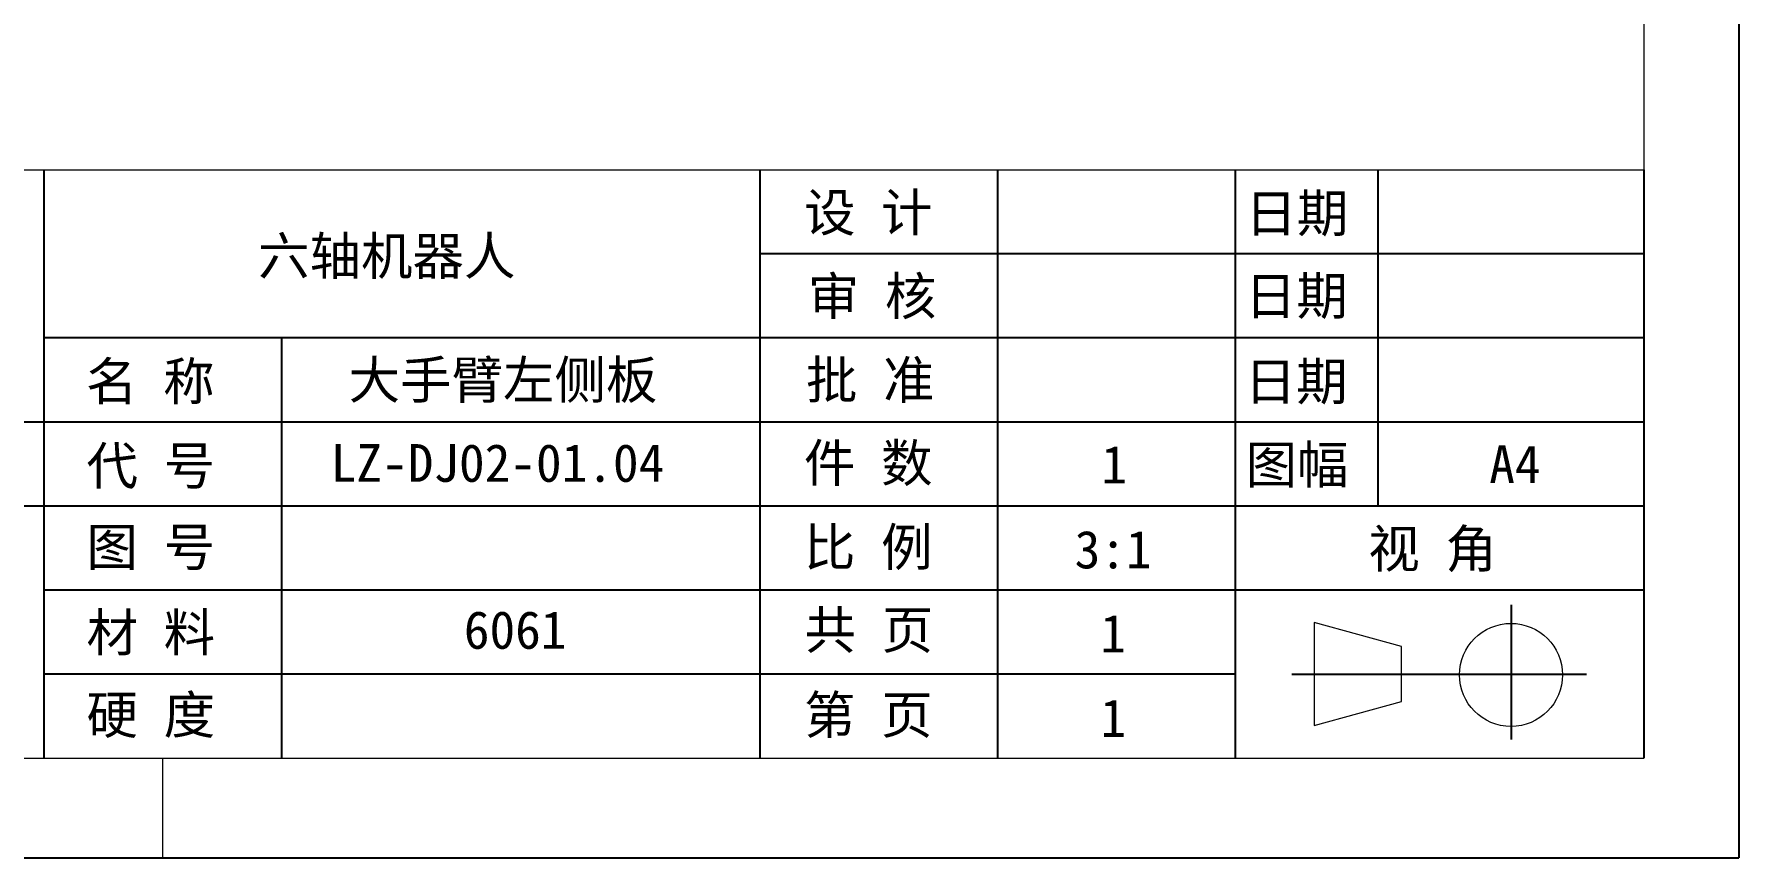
# Model space of a CAD drawing. Header units: millimetres. Extents: x 13 to 7248, y -1201 to 1478.
# Drawn here: x 6897.5 to 7220.3, y 14.9 to 170.8 of the extents above; entities that cross this region are included whole.
import ezdxf

# ---------------------------------------------------------------- set-up
doc = ezdxf.new("R2010")
doc.units = ezdxf.units.MM
doc.header["$LTSCALE"] = 5
doc.linetypes.add('SLD-实线', pattern=[0])
doc.layers.add('图框', color=7, linetype='SLD-实线')
doc.layers.add('文字层', color=7, linetype='SLD-实线')
doc.layers.add('粗实线', color=7, linetype='SLD-实线', lineweight=15)
doc.styles.add('SLDTEXTSTYLE1', font='', dxfattribs={"bigfont": 'bigfont'})
doc.styles.add('SLDTEXTSTYLE2', font='')
doc.styles.get('SLDTEXTSTYLE1').set_extended_font_data('宋体')
doc.styles.get('SLDTEXTSTYLE2').set_extended_font_data('宋体')

msp = doc.modelspace()

# ---------------------------------------------------------------- linework, layer by layer
at = {"layer": '图框'}
for p in [(7220.3089, 897.7946), (6604.4089, 14.8946)]:
    msp.add_line(p, (7220.3089, 14.8946), dxfattribs=at)
at = {"layer": '文字层'}
for p, q in [((6899.3089, 145.0946), (6899.3089, 33.7946)), ((7034.9089, 145.0946), (7034.9089, 33.7946)), ((7079.9089, 145.0946), (7079.9089, 33.7946)), ((7124.9089, 145.0946), (7124.9089, 33.7946)), ((7151.9089, 145.0946), (7151.9089, 81.4946)), ((7202.3089, 145.0946), (7202.3089, 33.7946)), ((7202.3089, 129.1946), (7034.9089, 129.1946)), ((7202.3089, 113.2946), (6899.3089, 113.2946)), ((6944.3089, 113.2946), (6944.3089, 33.7946)), ((6641.3089, 97.3946), (7202.3089, 97.3946)), ((6641.3089, 81.4946), (7202.3089, 81.4946)), ((6899.3089, 65.5946), (7202.3089, 65.5946)), ((7177.1506, 62.7639), (7177.1506, 37.3084)), ((7124.9089, 49.6946), (6899.3089, 49.6946)), ((7135.6702, 49.6946), (7160.419, 49.6946)), ((7160.419, 49.6946), (7191.417, 49.6946))]:
    msp.add_line(p, q, dxfattribs=at)
at = {"layer": '粗实线'}
for p, q in [((7202.3089, 879.7946), (7202.3089, 33.7946)), ((6641.3089, 145.0946), (7202.3089, 145.0946)), ((7139.8531, 59.4446), (7139.8531, 39.9446)), ((7156.4104, 54.9131), (7139.8531, 59.4446)), ((7156.4104, 44.476), (7156.4104, 54.9131)), ((7139.8531, 39.9446), (7156.4104, 44.476)), ((6641.3089, 33.7946), (7202.3089, 33.7946)), ((6641.3089, 33.7946), (7202.3089, 33.7946)), ((6921.8089, 33.7946), (6921.8089, 14.8946))]:
    msp.add_line(p, q, dxfattribs=at)
msp.add_circle((7177.1506, 49.5304), 9.75, dxfattribs=at)

# ---------------------------------------------------------------- texts
at = {"layer": '文字层', "attachment_point": 2}
for s, insert, char_height, style in [('设 计', (7055.4412, 140.6137), 7.14375, 'SLDTEXTSTYLE2'), ('日期', (7136.5957, 140.4727), 7.14375, 'SLDTEXTSTYLE2'), ('六轴机器人', (6964.2516, 132.3899), 7.14375, 'SLDTEXTSTYLE2'), ('审 核', (7056.1521, 124.7679), 7.14375, 'SLDTEXTSTYLE2'), ('日期', (7136.5135, 124.8243), 7.14375, 'SLDTEXTSTYLE2'), ('大手臂左侧板', (6986.2617, 108.9371), 7.14375, 'SLDTEXTSTYLE2'), ('批 准', (7055.8085, 108.9371), 7.14375, 'SLDTEXTSTYLE2'), ('名 称', (6919.4764, 108.6637), 7.14375, 'SLDTEXTSTYLE2'), ('日期', (7136.4643, 108.6476), 7.14375, 'SLDTEXTSTYLE2'), ('代 号', (6919.5663, 92.6905), 7.14375, 'SLDTEXTSTYLE2'), ('件 数', (7055.4412, 93.212), 7.14375, 'SLDTEXTSTYLE2'), ('图幅', (7136.6404, 92.8929), 7.14375, 'SLDTEXTSTYLE2'), ('LZ-DJ02-01.04', (6985.2199, 93.212), 7.14375, 'SLDTEXTSTYLE1'), ('1', (7102.0191, 92.8929), 7.1437, 'SLDTEXTSTYLE1'), ('A4', (7177.8871, 92.9696), 7.14375, 'SLDTEXTSTYLE1'), ('图 号', (6919.5663, 77.2896), 7.14375, 'SLDTEXTSTYLE2'), ('比 例', (7055.4412, 77.2896), 7.14375, 'SLDTEXTSTYLE2'), ('视 角', (7162.2929, 76.9671), 7.14375, 'SLDTEXTSTYLE2'), ('3:1', (7101.8024, 76.8261), 7.14375, 'SLDTEXTSTYLE1'), ('材 料', (6919.5663, 61.1203), 7.14375, 'SLDTEXTSTYLE2'), ('6061', (6988.5685, 61.61), 7.14375, 'SLDTEXTSTYLE1'), ('共 页', (7055.5565, 61.61), 7.14375, 'SLDTEXTSTYLE2'), ('1', (7101.8024, 60.9261), 7.1437, 'SLDTEXTSTYLE1'), ('硬 度', (6919.5663, 45.5354), 7.14375, 'SLDTEXTSTYLE2'), ('第 页', (7055.4412, 45.5354), 7.14375, 'SLDTEXTSTYLE2'), ('1', (7101.8483, 44.9429), 7.1437, 'SLDTEXTSTYLE1')]:
    msp.add_mtext(s, dxfattribs=dict(at, insert=insert, char_height=char_height, style=style))

doc.saveas('drawing.dxf')
